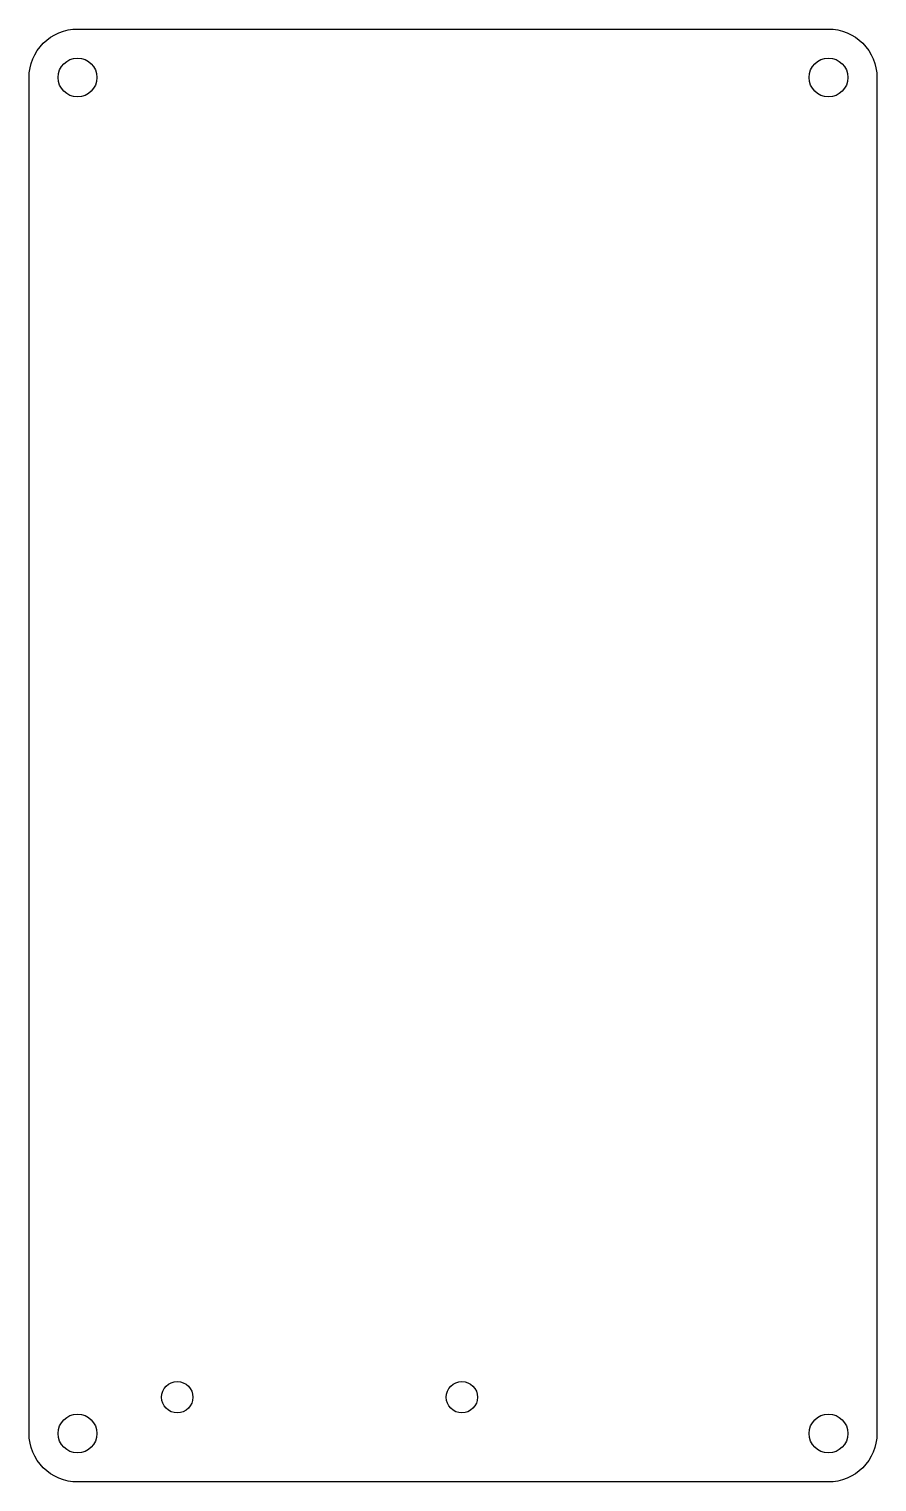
# Model space of a CAD drawing. Header units: millimetres. Extents: x -4 to 66, y -120 to 0.
import ezdxf

# ---------------------------------------------------------------- set-up
doc = ezdxf.new("R2010")
doc.units = ezdxf.units.MM

msp = doc.modelspace()

# ---------------------------------------------------------------- linework, layer by layer
msp.add_lwpolyline([(62, -120), (0, -120, -0.414214), (-4, -116), (-4, -4, -0.414214), (0, 0), (62, 0, -0.414214), (66, -4), (66, -116, -0.414214)], format="xyb", close=True)
for centre, radius in [((0, -4), 1.6), ((62, -4), 1.6), ((8.23, -113), 1.3), ((31.73, -113), 1.3), ((0, -116), 1.6), ((62, -116), 1.6)]:
    msp.add_circle(centre, radius)

doc.saveas('drawing.dxf')
